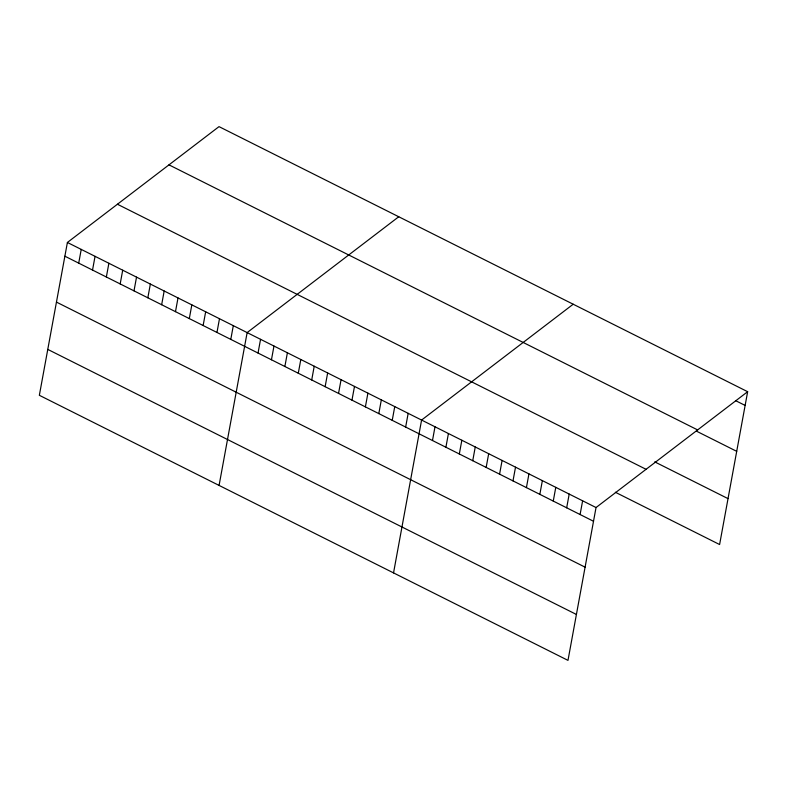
<?xml version="1.0" encoding="UTF-8"?>
<svg xmlns="http://www.w3.org/2000/svg" width="787" height="787" viewBox="0 0 787 787"><rect width="100%" height="100%" fill="white"/><g stroke="black" fill="none" stroke-linecap="round" stroke-linejoin="round"><path stroke-width="1.18" d="M67.397 242.465L39.35 395.3L567.988 660.372L596.034 507.536L747.65 391.7L219.012 126.628L67.397 242.465L596.034 507.536M78.71 263.133L81.228 249.4M92.532 270.059L95.05 256.336M106.363 276.994L108.881 263.261M120.185 283.93L122.703 270.197M134.006 290.856L136.535 277.132M147.838 297.791L150.356 284.068M161.66 304.726L164.178 290.993M175.491 311.662L178.01 297.929M189.313 318.587L191.831 304.864M203.135 325.523L205.663 311.79M216.966 332.458L219.484 318.725M230.788 339.384L233.306 325.661M219.081 485.422L247.138 332.586L398.753 216.75M258.038 353.048L260.556 339.315M271.456 359.777L273.974 346.044M284.874 366.506L287.393 352.773M298.293 373.235L300.811 359.502M311.711 379.964L314.229 366.23M325.129 386.692L327.648 372.959M338.548 393.421L341.066 379.688M351.966 400.15L354.494 386.417M365.384 406.879L367.913 393.146M378.813 413.608L381.331 399.875M392.231 420.337L394.749 406.604M405.649 427.066L408.168 413.332M393.539 572.897L421.586 420.061L573.202 304.225M432.486 440.523L435.004 426.79M445.904 447.252L448.423 433.519M459.323 453.981L461.841 440.248M472.741 460.71L475.259 446.977M486.159 467.439L488.678 453.705M499.578 474.168L502.096 460.434M512.996 480.896L515.524 467.163M526.424 487.615L528.943 473.892M539.843 494.344L542.361 480.621M553.261 501.073L555.779 487.35M566.679 507.802L569.198 494.079M580.098 514.531L582.616 500.807M747.65 391.7L719.603 544.535L615.345 492.259M735.835 400.77L745.132 405.423M168.979 164.857L697.616 429.918M696.446 431.148L736.701 451.335M654.735 461.88L728.024 498.624M117.43 204.246L646.068 469.308M64.878 256.198L593.516 521.26M56.457 302.1L585.095 567.171M47.771 349.398L576.409 614.46"/></g></svg>
